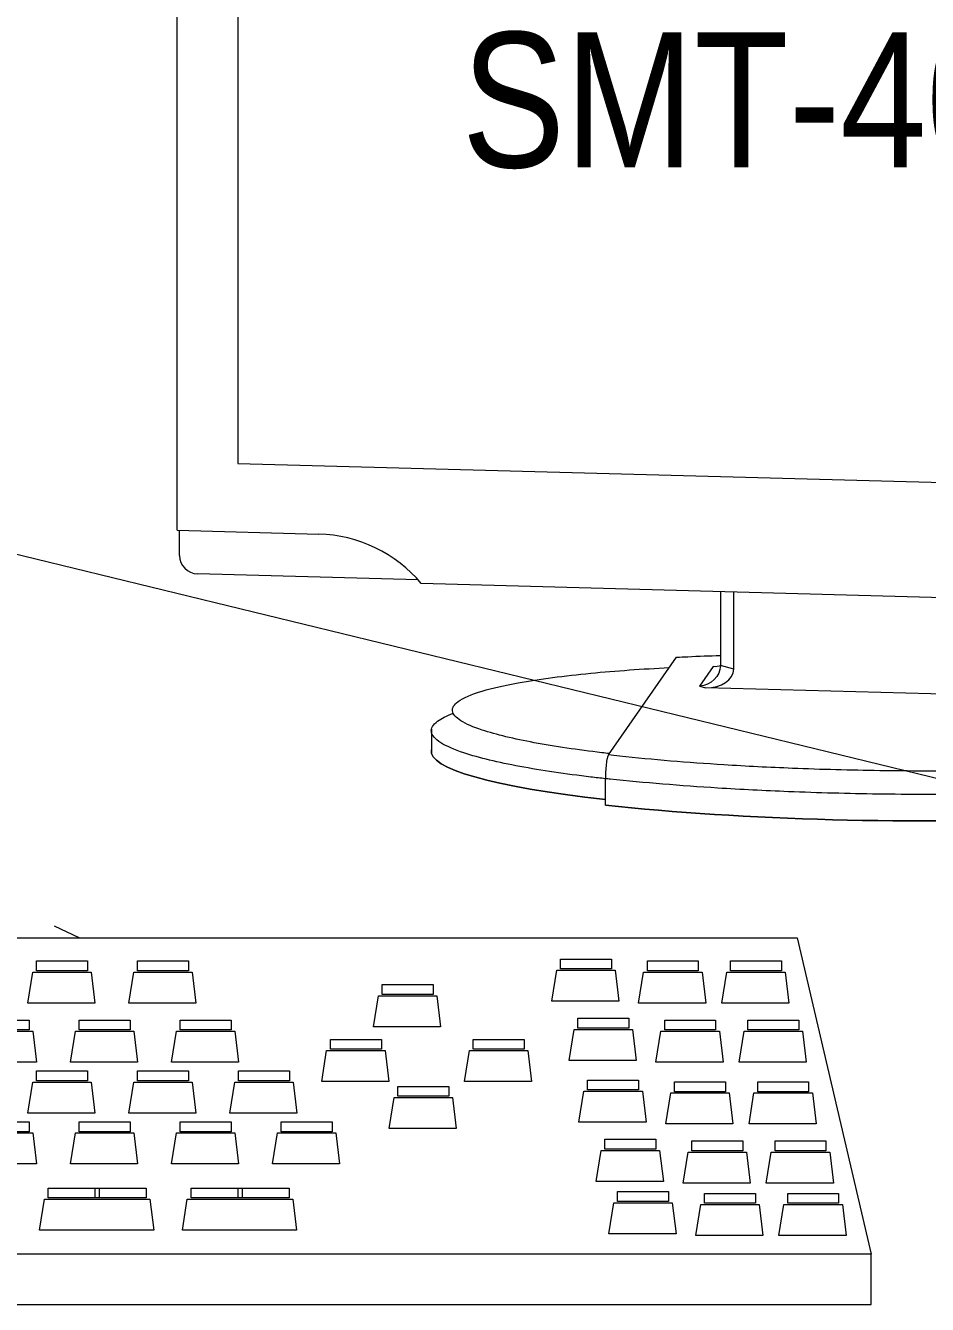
# Model space of a CAD drawing. Header units: millimetres. Extents: x 11706 to 18081, y 7308 to 12674.
# Drawn here: x 17113.4 to 17196.8, y 10613.5 to 10731.8 of the extents above; entities that cross this region are included whole.
import ezdxf
from ezdxf.enums import TextEntityAlignment as Align

# ---------------------------------------------------------------- set-up
doc = ezdxf.new("R2010")
doc.units = ezdxf.units.MM
doc.layers.get('0').update_dxf_attribs({"lineweight": 0})
doc.layers.add('COMPUTER', color=7, linetype='Continuous', lineweight=0)
doc.styles.get("Standard").update_dxf_attribs({"font": 'ARIALN.TTF'})

# ---------------------------------------------------------------- blocks, each defined once
blk = doc.blocks.new('COMPUTER')
at = {"layer": 'COMPUTER', "color": 7}
for p, q in [((98995.92, 61954.84, -44.22), (98065.73, 62181.51, -44.22)), ((98202.46, 61881.25, -44.22), (98184.68, 61889.76, -44.22)), ((97455.18, 61881.25, -44.22), (98722.55, 61881.25, -44.22)), ((98722.55, 61881.25, -44.22), (98776.28, 61652.02, -44.22)), ((98171.61, 61864.54, -44.22), (98208.52, 61864.54, -44.22)), ((98171.61, 61857.35, -44.22), (98171.61, 61864.54, -44.22)), ((98208.52, 61864.54, -44.22), (98208.52, 61857.35, -44.22)), ((98244.76, 61864.54, -44.22), (98281.68, 61864.54, -44.22)), ((98244.76, 61857.35, -44.22), (98244.76, 61864.54, -44.22)), ((98281.68, 61864.54, -44.22), (98281.68, 61857.35, -44.22)), ((98551.19, 61865.85, -44.22), (98588.11, 61865.85, -44.22)), ((98551.19, 61858.65, -44.22), (98551.19, 61865.85, -44.22)), ((98588.11, 61858.65, -44.22), (98551.19, 61858.65, -44.22)), ((98588.11, 61865.85, -44.22), (98588.11, 61858.65, -44.22)), ((98614.1, 61864.54, -44.22), (98651.01, 61864.54, -44.22)), ((98614.1, 61857.35, -44.22), (98614.1, 61864.54, -44.22)), ((98651.01, 61864.54, -44.22), (98651.01, 61857.35, -44.22)), ((98674.38, 61864.54, -44.22), (98711.3, 61864.54, -44.22)), ((98674.38, 61857.35, -44.22), (98674.38, 61864.54, -44.22)), ((98711.3, 61864.54, -44.22), (98711.3, 61857.35, -44.22)), ((98165.3, 61833.97, -44.22), (98168.9, 61856.45, -44.22)), ((98168.9, 61856.45, -44.22), (98211.22, 61856.45, -44.22)), ((98208.52, 61857.35, -44.22), (98171.61, 61857.35, -44.22)), ((98211.22, 61856.45, -44.22), (98213.92, 61833.97, -44.22)), ((98238.46, 61833.97, -44.22), (98242.06, 61856.45, -44.22)), ((98242.06, 61856.45, -44.22), (98284.38, 61856.45, -44.22)), ((98281.68, 61857.35, -44.22), (98244.76, 61857.35, -44.22)), ((98284.38, 61856.45, -44.22), (98287.08, 61833.97, -44.22)), ((98544.89, 61835.28, -44.22), (98548.49, 61857.76, -44.22)), ((98548.49, 61857.76, -44.22), (98590.81, 61857.76, -44.22)), ((98590.81, 61857.76, -44.22), (98593.51, 61835.28, -44.22)), ((98607.79, 61833.97, -44.22), (98611.4, 61856.45, -44.22)), ((98611.4, 61856.45, -44.22), (98653.71, 61856.45, -44.22)), ((98651.01, 61857.35, -44.22), (98614.1, 61857.35, -44.22)), ((98653.71, 61856.45, -44.22), (98656.42, 61833.97, -44.22)), ((98668.08, 61833.97, -44.22), (98671.68, 61856.45, -44.22)), ((98671.68, 61856.45, -44.22), (98714, 61856.45, -44.22)), ((98711.3, 61857.35, -44.22), (98674.38, 61857.35, -44.22)), ((98714, 61856.45, -44.22), (98716.7, 61833.97, -44.22)), ((98422, 61847.38, -44.22), (98458.92, 61847.38, -44.22)), ((98422, 61840.19, -44.22), (98422, 61847.38, -44.22)), ((98458.92, 61840.19, -44.22), (98422, 61840.19, -44.22)), ((98458.92, 61847.38, -44.22), (98458.92, 61840.19, -44.22)), ((98213.92, 61833.97, -44.22), (98165.3, 61833.97, -44.22)), ((98287.08, 61833.97, -44.22), (98238.46, 61833.97, -44.22)), ((98415.7, 61816.81, -44.22), (98419.3, 61839.29, -44.22)), ((98419.3, 61839.29, -44.22), (98461.62, 61839.29, -44.22)), ((98461.62, 61839.29, -44.22), (98464.32, 61816.81, -44.22)), ((98593.51, 61835.28, -44.22), (98544.89, 61835.28, -44.22)), ((98656.42, 61833.97, -44.22), (98607.79, 61833.97, -44.22)), ((98716.7, 61833.97, -44.22), (98668.08, 61833.97, -44.22)), ((98129.34, 61821.63, -44.22), (98166.25, 61821.63, -44.22)), ((98166.25, 61821.63, -44.22), (98166.25, 61814.44, -44.22)), ((98202.49, 61821.63, -44.22), (98239.41, 61821.63, -44.22)), ((98202.49, 61814.44, -44.22), (98202.49, 61821.63, -44.22)), ((98239.41, 61821.63, -44.22), (98239.41, 61814.44, -44.22)), ((98275.65, 61821.63, -44.22), (98312.57, 61821.63, -44.22)), ((98275.65, 61814.44, -44.22), (98275.65, 61821.63, -44.22)), ((98312.57, 61821.63, -44.22), (98312.57, 61814.44, -44.22)), ((98563.73, 61822.94, -44.22), (98600.65, 61822.94, -44.22)), ((98563.73, 61815.75, -44.22), (98563.73, 61822.94, -44.22)), ((98600.65, 61822.94, -44.22), (98600.65, 61815.75, -44.22)), ((98626.64, 61821.63, -44.22), (98663.55, 61821.63, -44.22)), ((98626.64, 61814.44, -44.22), (98626.64, 61821.63, -44.22)), ((98663.55, 61821.63, -44.22), (98663.55, 61814.44, -44.22)), ((98686.92, 61821.63, -44.22), (98723.84, 61821.63, -44.22)), ((98686.92, 61814.44, -44.22), (98686.92, 61821.63, -44.22)), ((98723.84, 61821.63, -44.22), (98723.84, 61814.44, -44.22)), ((98126.64, 61813.54, -44.22), (98168.95, 61813.54, -44.22)), ((98166.25, 61814.44, -44.22), (98129.34, 61814.44, -44.22)), ((98168.95, 61813.54, -44.22), (98171.66, 61791.06, -44.22)), ((98196.19, 61791.06, -44.22), (98199.79, 61813.54, -44.22)), ((98199.79, 61813.54, -44.22), (98242.11, 61813.54, -44.22)), ((98239.41, 61814.44, -44.22), (98202.49, 61814.44, -44.22)), ((98242.11, 61813.54, -44.22), (98244.81, 61791.06, -44.22)), ((98269.35, 61791.06, -44.22), (98272.95, 61813.54, -44.22)), ((98272.95, 61813.54, -44.22), (98315.27, 61813.54, -44.22)), ((98312.57, 61814.44, -44.22), (98275.65, 61814.44, -44.22)), ((98315.27, 61813.54, -44.22), (98317.97, 61791.06, -44.22)), ((98464.32, 61816.81, -44.22), (98415.7, 61816.81, -44.22)), ((98557.43, 61792.37, -44.22), (98561.03, 61814.85, -44.22)), ((98561.03, 61814.85, -44.22), (98603.35, 61814.85, -44.22)), ((98600.65, 61815.75, -44.22), (98563.73, 61815.75, -44.22)), ((98603.35, 61814.85, -44.22), (98606.05, 61792.37, -44.22)), ((98620.33, 61791.06, -44.22), (98623.94, 61813.54, -44.22)), ((98623.94, 61813.54, -44.22), (98666.25, 61813.54, -44.22)), ((98663.55, 61814.44, -44.22), (98626.64, 61814.44, -44.22)), ((98666.25, 61813.54, -44.22), (98668.96, 61791.06, -44.22)), ((98680.62, 61791.06, -44.22), (98684.22, 61813.54, -44.22)), ((98684.22, 61813.54, -44.22), (98726.54, 61813.54, -44.22)), ((98723.84, 61814.44, -44.22), (98686.92, 61814.44, -44.22)), ((98726.54, 61813.54, -44.22), (98729.24, 61791.06, -44.22)), ((98384.47, 61807.63, -44.22), (98421.39, 61807.63, -44.22)), ((98384.47, 61800.44, -44.22), (98384.47, 61807.63, -44.22)), ((98421.39, 61807.63, -44.22), (98421.39, 61800.44, -44.22)), ((98487.97, 61807.63, -44.22), (98524.88, 61807.63, -44.22)), ((98487.97, 61800.44, -44.22), (98487.97, 61807.63, -44.22)), ((98524.88, 61807.63, -44.22), (98524.88, 61800.44, -44.22)), ((98378.17, 61777.06, -44.22), (98381.77, 61799.54, -44.22)), ((98381.77, 61799.54, -44.22), (98424.09, 61799.54, -44.22)), ((98421.39, 61800.44, -44.22), (98384.47, 61800.44, -44.22)), ((98424.09, 61799.54, -44.22), (98426.79, 61777.06, -44.22)), ((98481.66, 61777.06, -44.22), (98485.27, 61799.54, -44.22)), ((98485.27, 61799.54, -44.22), (98527.58, 61799.54, -44.22)), ((98524.88, 61800.44, -44.22), (98487.97, 61800.44, -44.22)), ((98527.58, 61799.54, -44.22), (98530.28, 61777.06, -44.22)), ((98171.66, 61791.06, -44.22), (98123.03, 61791.06, -44.22)), ((98171.61, 61784.76, -44.22), (98208.52, 61784.76, -44.22)), ((98171.61, 61777.56, -44.22), (98171.61, 61784.76, -44.22)), ((98244.81, 61791.06, -44.22), (98196.19, 61791.06, -44.22)), ((98208.52, 61784.76, -44.22), (98208.52, 61777.56, -44.22)), ((98244.76, 61784.76, -44.22), (98281.68, 61784.76, -44.22)), ((98244.76, 61777.56, -44.22), (98244.76, 61784.76, -44.22)), ((98317.97, 61791.06, -44.22), (98269.35, 61791.06, -44.22)), ((98281.68, 61784.76, -44.22), (98281.68, 61777.56, -44.22)), ((98317.92, 61784.76, -44.22), (98354.83, 61784.76, -44.22)), ((98317.92, 61777.56, -44.22), (98317.92, 61784.76, -44.22)), ((98354.83, 61784.76, -44.22), (98354.83, 61777.56, -44.22)), ((98606.05, 61792.37, -44.22), (98557.43, 61792.37, -44.22)), ((98668.96, 61791.06, -44.22), (98620.33, 61791.06, -44.22)), ((98729.24, 61791.06, -44.22), (98680.62, 61791.06, -44.22)), ((98165.3, 61754.18, -44.22), (98168.9, 61776.66, -44.22)), ((98168.9, 61776.66, -44.22), (98211.22, 61776.66, -44.22)), ((98208.52, 61777.56, -44.22), (98171.61, 61777.56, -44.22)), ((98211.22, 61776.66, -44.22), (98213.92, 61754.18, -44.22)), ((98238.46, 61754.18, -44.22), (98242.06, 61776.66, -44.22)), ((98242.06, 61776.66, -44.22), (98284.38, 61776.66, -44.22)), ((98281.68, 61777.56, -44.22), (98244.76, 61777.56, -44.22)), ((98284.38, 61776.66, -44.22), (98287.08, 61754.18, -44.22)), ((98311.62, 61754.18, -44.22), (98315.22, 61776.66, -44.22)), ((98315.22, 61776.66, -44.22), (98357.54, 61776.66, -44.22)), ((98354.83, 61777.56, -44.22), (98317.92, 61777.56, -44.22)), ((98357.54, 61776.66, -44.22), (98360.24, 61754.18, -44.22)), ((98426.79, 61777.06, -44.22), (98378.17, 61777.06, -44.22)), ((98530.28, 61777.06, -44.22), (98481.66, 61777.06, -44.22)), ((98570.85, 61778.16, -44.22), (98607.77, 61778.16, -44.22)), ((98570.85, 61770.97, -44.22), (98570.85, 61778.16, -44.22)), ((98607.77, 61778.16, -44.22), (98607.77, 61770.97, -44.22)), ((98633.76, 61776.85, -44.22), (98670.67, 61776.85, -44.22)), ((98633.76, 61769.66, -44.22), (98633.76, 61776.85, -44.22)), ((98670.67, 61776.85, -44.22), (98670.67, 61769.66, -44.22)), ((98694.04, 61776.85, -44.22), (98730.95, 61776.85, -44.22)), ((98694.04, 61769.66, -44.22), (98694.04, 61776.85, -44.22)), ((98730.95, 61776.85, -44.22), (98730.95, 61769.66, -44.22)), ((98433.38, 61773.56, -44.22), (98470.29, 61773.56, -44.22)), ((98433.38, 61766.36, -44.22), (98433.38, 61773.56, -44.22)), ((98470.29, 61766.36, -44.22), (98433.38, 61766.36, -44.22)), ((98470.29, 61773.56, -44.22), (98470.29, 61766.36, -44.22)), ((98564.55, 61747.59, -44.22), (98568.15, 61770.07, -44.22)), ((98568.15, 61770.07, -44.22), (98610.47, 61770.07, -44.22)), ((98607.77, 61770.97, -44.22), (98570.85, 61770.97, -44.22)), ((98610.47, 61770.07, -44.22), (98613.17, 61747.59, -44.22)), ((98627.45, 61746.28, -44.22), (98631.05, 61768.76, -44.22)), ((98631.05, 61768.76, -44.22), (98673.37, 61768.76, -44.22)), ((98670.67, 61769.66, -44.22), (98633.76, 61769.66, -44.22)), ((98673.37, 61768.76, -44.22), (98676.07, 61746.28, -44.22)), ((98687.74, 61746.28, -44.22), (98691.34, 61768.76, -44.22)), ((98691.34, 61768.76, -44.22), (98733.66, 61768.76, -44.22)), ((98730.95, 61769.66, -44.22), (98694.04, 61769.66, -44.22)), ((98733.66, 61768.76, -44.22), (98736.36, 61746.28, -44.22)), ((98427.07, 61742.98, -44.22), (98430.67, 61765.46, -44.22)), ((98430.67, 61765.46, -44.22), (98472.99, 61765.46, -44.22)), ((98472.99, 61765.46, -44.22), (98475.69, 61742.98, -44.22)), ((98129.34, 61747.88, -44.22), (98166.25, 61747.88, -44.22)), ((98213.92, 61754.18, -44.22), (98165.3, 61754.18, -44.22)), ((98166.25, 61747.88, -44.22), (98166.25, 61740.69, -44.22)), ((98202.49, 61747.88, -44.22), (98239.41, 61747.88, -44.22)), ((98202.49, 61740.69, -44.22), (98202.49, 61747.88, -44.22)), ((98287.08, 61754.18, -44.22), (98238.46, 61754.18, -44.22)), ((98239.41, 61747.88, -44.22), (98239.41, 61740.69, -44.22)), ((98275.65, 61747.88, -44.22), (98312.57, 61747.88, -44.22)), ((98275.65, 61740.69, -44.22), (98275.65, 61747.88, -44.22)), ((98360.24, 61754.18, -44.22), (98311.62, 61754.18, -44.22)), ((98312.57, 61747.88, -44.22), (98312.57, 61740.69, -44.22)), ((98348.81, 61747.88, -44.22), (98385.72, 61747.88, -44.22)), ((98348.81, 61740.69, -44.22), (98348.81, 61747.88, -44.22)), ((98385.72, 61747.88, -44.22), (98385.72, 61740.69, -44.22)), ((98613.17, 61747.59, -44.22), (98564.55, 61747.59, -44.22)), ((98126.64, 61739.79, -44.22), (98168.95, 61739.79, -44.22)), ((98166.25, 61740.69, -44.22), (98129.34, 61740.69, -44.22)), ((98168.95, 61739.79, -44.22), (98171.66, 61717.31, -44.22)), ((98196.19, 61717.31, -44.22), (98199.79, 61739.79, -44.22)), ((98199.79, 61739.79, -44.22), (98242.11, 61739.79, -44.22)), ((98239.41, 61740.69, -44.22), (98202.49, 61740.69, -44.22)), ((98242.11, 61739.79, -44.22), (98244.81, 61717.31, -44.22)), ((98269.35, 61717.31, -44.22), (98272.95, 61739.79, -44.22)), ((98272.95, 61739.79, -44.22), (98315.27, 61739.79, -44.22)), ((98312.57, 61740.69, -44.22), (98275.65, 61740.69, -44.22)), ((98315.27, 61739.79, -44.22), (98317.97, 61717.31, -44.22)), ((98342.5, 61717.31, -44.22), (98346.1, 61739.79, -44.22)), ((98346.1, 61739.79, -44.22), (98388.42, 61739.79, -44.22)), ((98385.72, 61740.69, -44.22), (98348.81, 61740.69, -44.22)), ((98388.42, 61739.79, -44.22), (98391.12, 61717.31, -44.22)), ((98475.69, 61742.98, -44.22), (98427.07, 61742.98, -44.22)), ((98676.07, 61746.28, -44.22), (98627.45, 61746.28, -44.22)), ((98736.36, 61746.28, -44.22), (98687.74, 61746.28, -44.22)), ((98583.39, 61735.25, -44.22), (98620.31, 61735.25, -44.22)), ((98583.39, 61728.06, -44.22), (98583.39, 61735.25, -44.22)), ((98620.31, 61735.25, -44.22), (98620.31, 61728.06, -44.22)), ((98646.3, 61733.95, -44.22), (98683.21, 61733.95, -44.22)), ((98646.3, 61726.75, -44.22), (98646.3, 61733.95, -44.22)), ((98683.21, 61733.95, -44.22), (98683.21, 61726.75, -44.22)), ((98706.58, 61733.95, -44.22), (98743.5, 61733.95, -44.22)), ((98706.58, 61726.75, -44.22), (98706.58, 61733.95, -44.22)), ((98743.5, 61733.95, -44.22), (98743.5, 61726.75, -44.22)), ((98577.09, 61704.68, -44.22), (98580.69, 61727.16, -44.22)), ((98580.69, 61727.16, -44.22), (98623.01, 61727.16, -44.22)), ((98620.31, 61728.06, -44.22), (98583.39, 61728.06, -44.22)), ((98623.01, 61727.16, -44.22), (98625.71, 61704.68, -44.22)), ((98639.99, 61703.37, -44.22), (98643.59, 61725.85, -44.22)), ((98643.59, 61725.85, -44.22), (98685.91, 61725.85, -44.22)), ((98683.21, 61726.75, -44.22), (98646.3, 61726.75, -44.22)), ((98685.91, 61725.85, -44.22), (98688.61, 61703.37, -44.22)), ((98700.28, 61703.37, -44.22), (98703.88, 61725.85, -44.22)), ((98703.88, 61725.85, -44.22), (98746.2, 61725.85, -44.22)), ((98743.5, 61726.75, -44.22), (98706.58, 61726.75, -44.22)), ((98746.2, 61725.85, -44.22), (98748.9, 61703.37, -44.22)), ((98171.66, 61717.31, -44.22), (98123.03, 61717.31, -44.22)), ((98244.81, 61717.31, -44.22), (98196.19, 61717.31, -44.22)), ((98317.97, 61717.31, -44.22), (98269.35, 61717.31, -44.22)), ((98391.12, 61717.31, -44.22), (98342.5, 61717.31, -44.22)), ((98625.71, 61704.68, -44.22), (98577.09, 61704.68, -44.22)), ((98688.61, 61703.37, -44.22), (98639.99, 61703.37, -44.22)), ((98748.9, 61703.37, -44.22), (98700.28, 61703.37, -44.22)), ((98173.73, 61669.28, -44.22), (98177.33, 61691.76, -44.22)), ((98177.33, 61691.76, -44.22), (98219.65, 61691.76, -44.22)), ((98180.04, 61699.85, -44.22), (98216.95, 61699.85, -44.22)), ((98180.04, 61692.66, -44.22), (98180.04, 61699.85, -44.22)), ((98216.95, 61692.66, -44.22), (98180.04, 61692.66, -44.22)), ((98211.45, 61691.76, -44.22), (98253.77, 61691.76, -44.22)), ((98214.16, 61699.85, -44.22), (98251.07, 61699.85, -44.22)), ((98214.16, 61692.66, -44.22), (98214.16, 61699.85, -44.22)), ((98251.07, 61692.66, -44.22), (98214.16, 61692.66, -44.22)), ((98216.95, 61699.85, -44.22), (98216.95, 61692.66, -44.22)), ((98251.07, 61699.85, -44.22), (98251.07, 61692.66, -44.22)), ((98253.77, 61691.76, -44.22), (98256.47, 61669.28, -44.22)), ((98277.23, 61669.28, -44.22), (98280.83, 61691.76, -44.22)), ((98280.83, 61691.76, -44.22), (98323.15, 61691.76, -44.22)), ((98283.53, 61699.85, -44.22), (98320.45, 61699.85, -44.22)), ((98283.53, 61692.66, -44.22), (98283.53, 61699.85, -44.22)), ((98320.45, 61692.66, -44.22), (98283.53, 61692.66, -44.22)), ((98314.95, 61691.76, -44.22), (98357.27, 61691.76, -44.22)), ((98317.65, 61699.85, -44.22), (98354.57, 61699.85, -44.22)), ((98317.65, 61692.66, -44.22), (98317.65, 61699.85, -44.22)), ((98354.57, 61692.66, -44.22), (98317.65, 61692.66, -44.22)), ((98320.45, 61699.85, -44.22), (98320.45, 61692.66, -44.22)), ((98354.57, 61699.85, -44.22), (98354.57, 61692.66, -44.22)), ((98357.27, 61691.76, -44.22), (98359.97, 61669.28, -44.22)), ((98592.56, 61697.3, -44.22), (98629.48, 61697.3, -44.22)), ((98592.56, 61690.11, -44.22), (98592.56, 61697.3, -44.22)), ((98629.48, 61697.3, -44.22), (98629.48, 61690.11, -44.22)), ((98655.47, 61695.99, -44.22), (98692.38, 61695.99, -44.22)), ((98655.47, 61688.8, -44.22), (98655.47, 61695.99, -44.22)), ((98692.38, 61695.99, -44.22), (98692.38, 61688.8, -44.22)), ((98715.75, 61695.99, -44.22), (98752.67, 61695.99, -44.22)), ((98715.75, 61688.8, -44.22), (98715.75, 61695.99, -44.22)), ((98752.67, 61695.99, -44.22), (98752.67, 61688.8, -44.22)), ((98586.26, 61666.73, -44.22), (98589.86, 61689.21, -44.22)), ((98589.86, 61689.21, -44.22), (98632.18, 61689.21, -44.22)), ((98629.48, 61690.11, -44.22), (98592.56, 61690.11, -44.22)), ((98632.18, 61689.21, -44.22), (98634.88, 61666.73, -44.22)), ((98649.17, 61665.42, -44.22), (98652.77, 61687.9, -44.22)), ((98652.77, 61687.9, -44.22), (98695.09, 61687.9, -44.22)), ((98692.38, 61688.8, -44.22), (98655.47, 61688.8, -44.22)), ((98695.09, 61687.9, -44.22), (98697.79, 61665.42, -44.22)), ((98709.45, 61665.42, -44.22), (98713.05, 61687.9, -44.22)), ((98713.05, 61687.9, -44.22), (98755.37, 61687.9, -44.22)), ((98752.67, 61688.8, -44.22), (98715.75, 61688.8, -44.22)), ((98755.37, 61687.9, -44.22), (98758.07, 61665.42, -44.22)), ((98222.35, 61669.28, -44.22), (98173.73, 61669.28, -44.22)), ((98256.47, 61669.28, -44.22), (98207.85, 61669.28, -44.22)), ((98325.85, 61669.28, -44.22), (98277.23, 61669.28, -44.22)), ((98359.97, 61669.28, -44.22), (98311.35, 61669.28, -44.22)), ((98634.88, 61666.73, -44.22), (98586.26, 61666.73, -44.22)), ((98697.79, 61665.42, -44.22), (98649.17, 61665.42, -44.22)), ((98758.07, 61665.42, -44.22), (98709.45, 61665.42, -44.22)), ((98776.28, 61652.02, -44.22), (97406.34, 61652.02, -44.22)), ((98776.28, 61615.44, -44.22), (98776.28, 61652.02, -44.22)), ((97406.34, 61615.44, -44.22), (98776.28, 61615.44, -44.22))]:
    blk.add_line(p, q, dxfattribs=at)
blk = doc.blocks.new('LCD')
at = {"extrusion": (-0.990651, 0.026967, -0.133731)}
for p, q in [((3797.48, 1544.77, -554.15), (3797.48, 1897.82, -482.96)), ((3798.26, 1536.64, -561.62), (3798.26, 1544.75, -559.99)), ((3970.98, 1525.12, -607.36), (3970.98, 1501.5, -612.12))]:
    blk.add_line(p, q, dxfattribs=at)
at = {"extrusion": (-0.136423, -0.195822, 0.971104)}
for p, q in [((3797.48, 1544.77, -554.15), (3797.48, 1897.82, -482.96)), ((3798.26, 1536.64, -561.62), (3798.26, 1544.75, -559.99)), ((3874.44, 1528.9, -552.48), (3803.99, 1530.82, -561.99)), ((4155.96, 1520.09, -508.76), (3875.47, 1527.72, -546.63))]:
    blk.add_line(p, q, dxfattribs=at)
at = {"color": 8, "extrusion": (-0.136423, -0.195822, 0.971104)}
for p, q in [((3816.94, 1884.46, -482.91), (3816.94, 1566.12, -547.11)), ((3816.94, 1566.12, -547.11), (4215.26, 1555.28, -493.34)), ((3797.48, 1544.77, -554.15), (3842.76, 1543.54, -548.03)), ((3975.25, 1500.39, -606.6), (3975.25, 1525.01, -601.64)), ((4074.32, 1491.47, -594.48), (3966.36, 1494.41, -609.06))]:
    blk.add_line(p, q, dxfattribs=at)
at = {"color": 8, "extrusion": (5.52429e-18, -0.980269, -0.19767)}
blk.add_line((3797.48, 1544.77, -554.15), (3842.76, 1543.54, -548.03), dxfattribs=at)
at = {"extrusion": (5.52429e-18, -0.980269, -0.19767)}
for p, q in [((3874.44, 1528.9, -552.48), (3803.99, 1530.82, -561.99)), ((4155.96, 1520.09, -508.76), (3875.47, 1527.72, -546.63))]:
    blk.add_line(p, q, dxfattribs=at)
at = {"extrusion": (-0.796961, -0.119399, 0.592112)}
blk.add_line((3970.98, 1525.12, -607.36), (3970.98, 1501.5, -612.12), dxfattribs=at)
at = {"color": 8, "extrusion": (-0.796961, -0.119399, 0.592112)}
for q in [(3975.25, 1525.01, -601.64), (3970.98, 1501.5, -612.12)]:
    blk.add_line((3975.25, 1500.39, -606.6), q, dxfattribs=at)
at = {"color": 8, "extrusion": (-0.990651, 0.026967, -0.133731)}
for p, q in [((3935.22, 1472.92, -502.5), (3956.99, 1504.17, -657.45)), ((3934.29, 1456.88, -498.84), (3934.29, 1465.36, -497.13))]:
    blk.add_line(p, q, dxfattribs=at)
at = {"color": 8, "extrusion": (-1.38778e-17, 0.980269, 0.19767)}
for p, q in [((3935.22, 1472.92, -502.5), (3956.99, 1504.17, -657.45)), ((3968.67, 1501.15, -642.52), (3964.33, 1494.94, -611.67)), ((3964.33, 1494.94, -611.67), (3966.36, 1494.41, -609.06)), ((4074.32, 1491.47, -594.48), (3966.36, 1494.41, -609.06))]:
    blk.add_line(p, q, dxfattribs=at)
at = {"color": 8}
for p, q in [((3968.67, 1501.15, -642.52), (3964.33, 1494.94, -611.67)), ((3975.25, 1500.39, -606.6), (3970.98, 1501.5, -612.12)), ((3964.33, 1494.94, -611.67), (3966.36, 1494.41, -609.06)), ((3934.29, 1456.88, -498.84), (3934.29, 1465.36, -497.13))]:
    blk.add_line(p, q, dxfattribs=at)
blk.add_line((3878.72, 1481.13, -584.93), (3878.72, 1474.51, -586.27))
at = {"color": 8, "extrusion": (-0.136423, -0.195822, 0.971104)}
blk.add_arc((2295.05, 3196.28, -1358.7), 43.43, 74.5784, 124.0798, dxfattribs=at)
at = {"extrusion": (-0.136423, -0.195822, 0.971104)}
blk.add_arc((2242.93, 3202.05, -1364.47), 5.78, 214.0798, 304.0798, dxfattribs=at)
at = {"color": 8, "extrusion": (-0.253067, 0.191236, -0.94836)}
blk.add_ellipse((3964.33, 1501.16, -610.42), major_axis=(6.65, 0.34, -1.71), ratio=0.92388, start_param=0, end_param=1.570796, dxfattribs=at)
blk.add_ellipse((3964.33, 1501.16, -610.42), major_axis=(6.65, 0.34, -1.71), ratio=0.92388, start_param=0, end_param=1.570796, dxfattribs=at)
at = {"color": 8, "extrusion": (-0.136423, -0.195822, 0.971104)}
blk.add_ellipse((3966.36, 1500.63, -607.8), major_axis=(8.9, -0.24, 1.2), ratio=0.707107, start_param=-1.570796, end_param=0, dxfattribs=at)
blk.add_ellipse((3966.36, 1500.63, -607.8), major_axis=(8.9, -0.24, 1.2), ratio=0.707107, start_param=-1.570796, end_param=0, dxfattribs=at)
at = {"color": 8, "extrusion": (0.505144, 0.170596, -0.846006)}
blk.add_ellipse((3968.67, 1507.38, -641.26), major_axis=(5.93, -0.69, 3.4), ratio=0.92388, start_param=1.132612, end_param=1.570796, dxfattribs=at)
blk.add_ellipse((3968.67, 1507.38, -641.26), major_axis=(5.93, -0.69, 3.4), ratio=0.92388, start_param=1.132612, end_param=1.570796, dxfattribs=at)
at = {"extrusion": (2.42861e-17, -0.980269, -0.19767)}
blk.add_ellipse((4012.97, 1472.02, -573.92), major_axis=(133.74, -3.64, 18.05), ratio=0.666667, start_param=2.105208, end_param=3.076724, dxfattribs=at)
at = {"extrusion": (-2.42861e-17, 0.980269, 0.19767)}
blk.add_ellipse((4012.97, 1472.02, -573.92), major_axis=(133.74, -3.64, 18.05), ratio=0.666667, start_param=3.206462, end_param=4.177977, dxfattribs=at)
at = {"extrusion": (3.1225e-17, -0.980269, -0.19767)}
blk.add_ellipse((4020.4, 1471.82, -572.91), major_axis=(148.6, -4.05, 20.06), ratio=0.666667, start_param=7.330383, end_param=8.37758, dxfattribs=at)
at = {"extrusion": (-3.1225e-17, 0.980269, 0.19767)}
blk.add_ellipse((4020.4, 1471.82, -572.91), major_axis=(148.6, -4.05, 20.06), ratio=0.666667, start_param=-2.094395, end_param=-1.047198, dxfattribs=at)
blk.add_open_spline([(3956.99, 1504.17, -657.45), (3958.2, 1504.23, -657.75), (3959.41, 1504.28, -658.03), (3964.05, 1504.49, -659.06), (3967.51, 1504.63, -659.73), (3970.98, 1504.74, -660.29)], degree=3, knots=[35.172816, 35.172816, 35.172816, 35.172816, 38.912021, 38.912021, 49.427773, 49.427773, 49.427773, 49.427773])
blk.add_open_spline([(3956.99, 1504.17, -657.45), (3958.2, 1504.23, -657.75), (3959.41, 1504.28, -658.03), (3964.05, 1504.49, -659.06), (3967.51, 1504.63, -659.73), (3970.98, 1504.74, -660.29)], degree=3, knots=[35.172816, 35.172816, 35.172816, 35.172816, 38.912021, 38.912021, 49.427773, 49.427773, 49.427773, 49.427773])
at = {"color": 8}
for points, knots in [([(3935.51, 1473.34, -512.17), (3934.71, 1473.43, -512.63), (3933.92, 1473.53, -513.09), (3925.43, 1474.55, -518.16), (3918.16, 1475.61, -523.43), (3905.13, 1478.04, -535.47), (3899.43, 1479.38, -542.11), (3892.09, 1481.82, -554.21), (3889.76, 1482.82, -559.18), (3886.5, 1484.88, -569.4), (3885.56, 1485.95, -574.7), (3885.32, 1488.03, -585), (3885.92, 1489.02, -589.91), (3888.82, 1491.18, -600.65), (3891.51, 1492.32, -606.3), (3898.18, 1494.32, -616.19), (3902.09, 1495.2, -620.56), (3913.28, 1497.22, -630.62), (3921.19, 1498.23, -635.62), (3937.65, 1499.83, -643.52), (3946.06, 1500.42, -646.45), (3954.68, 1500.86, -648.65)], [31.476348, 31.476348, 31.476348, 31.476348, 34.23476, 34.23476, 61.204418, 61.204418, 87.542622, 87.542622, 104.003999, 104.003999, 120.222353, 120.222353, 135.250147, 135.250147, 153.970902, 153.970902, 171.409402, 171.409402, 199.311002, 199.311002, 225.979794, 225.979794, 225.979794, 225.979794]), ([(3935.51, 1473.34, -512.17), (3934.71, 1473.43, -512.63), (3933.92, 1473.53, -513.09), (3925.43, 1474.55, -518.16), (3918.16, 1475.61, -523.43), (3905.13, 1478.04, -535.47), (3899.43, 1479.38, -542.11), (3892.09, 1481.82, -554.21), (3889.76, 1482.82, -559.18), (3886.5, 1484.88, -569.4), (3885.56, 1485.95, -574.7), (3885.32, 1488.03, -585), (3885.92, 1489.02, -589.91), (3888.82, 1491.18, -600.65), (3891.51, 1492.32, -606.3), (3898.18, 1494.32, -616.19), (3902.09, 1495.2, -620.56), (3913.28, 1497.22, -630.62), (3921.19, 1498.23, -635.62), (3937.65, 1499.83, -643.52), (3946.06, 1500.42, -646.45), (3954.68, 1500.86, -648.65)], [31.476348, 31.476348, 31.476348, 31.476348, 34.23476, 34.23476, 61.204418, 61.204418, 87.542622, 87.542622, 104.003999, 104.003999, 120.222353, 120.222353, 135.250147, 135.250147, 153.970902, 153.970902, 171.409402, 171.409402, 199.311002, 199.311002, 225.979794, 225.979794, 225.979794, 225.979794]), ([(3934.29, 1465.32, -506.56), (3932.72, 1465.5, -507.43), (3931.16, 1465.68, -508.32), (3921.56, 1466.83, -514.05), (3913.93, 1467.95, -519.58), (3900.12, 1470.52, -532.34), (3894, 1471.95, -539.44), (3886.05, 1474.6, -552.56), (3883.49, 1475.7, -558), (3879.89, 1477.98, -569.31), (3878.82, 1479.17, -575.23), (3878.56, 1481.5, -586.8), (3879.23, 1482.62, -592.35), (3881.87, 1484.59, -602.1), (3883.57, 1485.44, -606.32), (3885.67, 1486.24, -610.29)], [29.079981, 29.079981, 29.079981, 29.079981, 34.23476, 34.23476, 61.204418, 61.204418, 87.542622, 87.542622, 104.003999, 104.003999, 120.222353, 120.222353, 135.250147, 135.250147, 147.480726, 147.480726, 147.480726, 147.480726]), ([(3934.29, 1465.32, -506.56), (3932.72, 1465.5, -507.43), (3931.16, 1465.68, -508.32), (3921.56, 1466.83, -514.05), (3913.93, 1467.95, -519.58), (3900.12, 1470.52, -532.34), (3894, 1471.95, -539.44), (3886.05, 1474.6, -552.56), (3883.49, 1475.7, -558), (3879.89, 1477.98, -569.31), (3878.82, 1479.17, -575.23), (3878.56, 1481.5, -586.8), (3879.23, 1482.62, -592.35), (3881.87, 1484.59, -602.1), (3883.57, 1485.44, -606.32), (3885.67, 1486.24, -610.29)], [29.079981, 29.079981, 29.079981, 29.079981, 34.23476, 34.23476, 61.204418, 61.204418, 87.542622, 87.542622, 104.003999, 104.003999, 120.222353, 120.222353, 135.250147, 135.250147, 147.480726, 147.480726, 147.480726, 147.480726]), ([(3935.22, 1472.92, -502.5), (3935.09, 1472.73, -501.58), (3934.96, 1472.37, -500.69), (3934.72, 1471.33, -499.16), (3934.62, 1470.68, -498.52), (3934.45, 1469.22, -497.57), (3934.39, 1468.44, -497.26), (3934.31, 1466.86, -496.98), (3934.29, 1466.1, -496.98), (3934.29, 1465.36, -497.13)], [0, 0, 0, 0, 2.863059, 2.863059, 5.595322, 5.595322, 8.121482, 8.121482, 10.40094, 10.40094, 10.40094, 10.40094]), ([(3935.22, 1472.92, -502.5), (3935.09, 1472.73, -501.58), (3934.96, 1472.37, -500.69), (3934.72, 1471.33, -499.16), (3934.62, 1470.68, -498.52), (3934.45, 1469.22, -497.57), (3934.39, 1468.44, -497.26), (3934.31, 1466.86, -496.98), (3934.29, 1466.1, -496.98), (3934.29, 1465.36, -497.13)], [0, 0, 0, 0, 2.863059, 2.863059, 5.595322, 5.595322, 8.121482, 8.121482, 10.40094, 10.40094, 10.40094, 10.40094]), ([(4083.82, 1468.88, -482.44), (4082.83, 1468.83, -482.2), (4081.85, 1468.78, -481.97), (4066.25, 1468.07, -478.44), (4051.11, 1467.77, -476.94), (4026.56, 1467.79, -477.06), (4017.13, 1467.93, -477.73), (4003.23, 1468.3, -479.59), (3998.6, 1468.46, -480.36), (3986.61, 1468.94, -482.75), (3979.28, 1469.31, -484.6), (3960.55, 1470.48, -490.41), (3949.35, 1471.4, -494.97), (3937.59, 1472.66, -501.19), (3936.4, 1472.79, -501.84), (3935.22, 1472.92, -502.5)], [36.240535, 36.240535, 36.240535, 36.240535, 39.279977, 39.279977, 84.171379, 84.171379, 112.228506, 112.228506, 126.257069, 126.257069, 148.70277, 148.70277, 184.615892, 184.615892, 188.702348, 188.702348, 188.702348, 188.702348]), ([(4083.82, 1468.88, -482.44), (4082.83, 1468.83, -482.2), (4081.85, 1468.78, -481.97), (4066.25, 1468.07, -478.44), (4051.11, 1467.77, -476.94), (4026.56, 1467.79, -477.06), (4017.13, 1467.93, -477.73), (4003.23, 1468.3, -479.59), (3998.6, 1468.46, -480.36), (3986.61, 1468.94, -482.75), (3979.28, 1469.31, -484.6), (3960.55, 1470.48, -490.41), (3949.35, 1471.4, -494.97), (3937.59, 1472.66, -501.19), (3936.4, 1472.79, -501.84), (3935.22, 1472.92, -502.5)], [36.240535, 36.240535, 36.240535, 36.240535, 39.279977, 39.279977, 84.171379, 84.171379, 112.228506, 112.228506, 126.257069, 126.257069, 148.70277, 148.70277, 184.615892, 184.615892, 188.702348, 188.702348, 188.702348, 188.702348]), ([(4082.88, 1461.32, -477.07), (4082.69, 1461.31, -477.03), (4082.49, 1461.3, -476.98), (4067.15, 1460.6, -473.51), (4051.53, 1460.29, -471.97), (4026.24, 1460.31, -472.09), (4016.54, 1460.45, -472.78), (4002.24, 1460.84, -474.7), (3997.47, 1461, -475.49), (3985.13, 1461.49, -477.94), (3977.58, 1461.88, -479.85), (3958.28, 1463.08, -485.84), (3946.72, 1464.03, -490.55), (3935.68, 1465.21, -496.39), (3935.57, 1465.22, -496.44), (3934.29, 1465.32, -497.14)], [38.688713, 38.688713, 38.688713, 38.688713, 39.279977, 39.279977, 84.171379, 84.171379, 112.228506, 112.228506, 126.257069, 126.257069, 148.70277, 148.70277, 184.615892, 184.615892, 184.957172, 184.957172, 184.957172, 184.957172]), ([(4082.88, 1461.32, -477.07), (4082.69, 1461.31, -477.03), (4082.49, 1461.3, -476.98), (4067.15, 1460.6, -473.51), (4051.53, 1460.29, -471.97), (4026.24, 1460.31, -472.09), (4016.54, 1460.45, -472.78), (4002.24, 1460.84, -474.7), (3997.47, 1461, -475.49), (3985.13, 1461.49, -477.94), (3977.58, 1461.88, -479.85), (3958.28, 1463.08, -485.84), (3946.72, 1464.03, -490.55), (3935.68, 1465.21, -496.39), (3935.57, 1465.22, -496.44), (3935.47, 1465.23, -496.5)], [38.688713, 38.688713, 38.688713, 38.688713, 39.279977, 39.279977, 84.171379, 84.171379, 112.228506, 112.228506, 126.257069, 126.257069, 148.70277, 148.70277, 184.615892, 184.615892, 184.957172, 184.957172, 184.957172, 184.957172])]:
    blk.add_open_spline(points, degree=3, knots=knots, dxfattribs=at)

msp = doc.modelspace()

# ---------------------------------------------------------------- block references
at = {"xscale": 0.1276171875, "yscale": 0.1276171875, "zscale": 0.1276171875}
msp.add_blockref('COMPUTER', (4586.03, 2750.29, -14.04), dxfattribs=at)
at = {"color": 1, "xscale": 0.289498167531918, "yscale": 0.289498167531918, "zscale": 0.289498167531918}
msp.add_blockref('LCD', (16028.04, 10237.91, 143.56), dxfattribs=at)

# ---------------------------------------------------------------- texts
at = {"color": 134}
msp.add_text('SMT-4032A', height=12.5, dxfattribs=at).set_placement((17191.92, 10718.69, -19.68), align=Align.CENTER)

doc.saveas('drawing.dxf')
